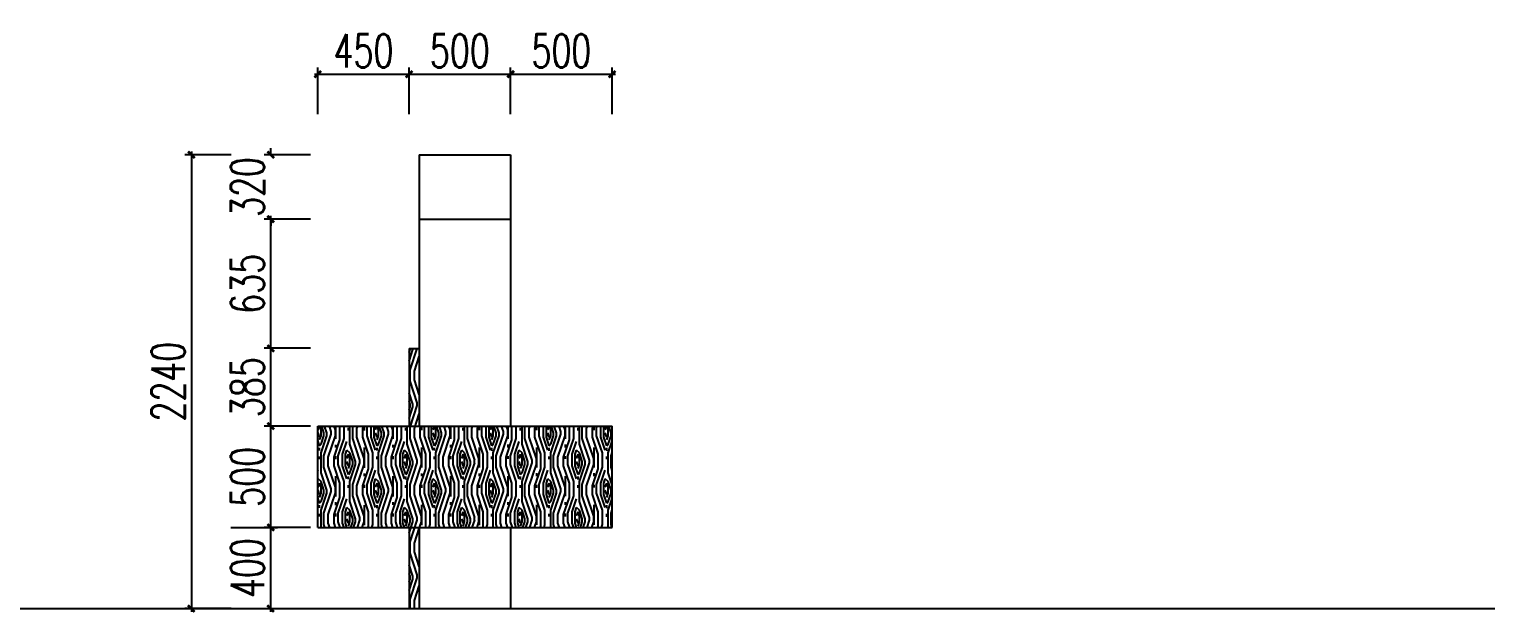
# Model space of a CAD drawing. Header units: millimetres. Extents: x 5625199 to 7433318, y -3316392 to -2552493.
# Drawn here: x 5963778 to 5970955, y -2699749 to -2696871 of the extents above; entities that cross this region are included whole.
import ezdxf

# ---------------------------------------------------------------- set-up
doc = ezdxf.new("R2010")
doc.units = ezdxf.units.MM
doc.header["$PDMODE"] = 35
doc.header["$PDSIZE"] = -10
doc.layers.add('155', color=155, linetype='Continuous')
doc.styles.add('标注-尺寸', font='simplex.shx', dxfattribs={"width": 0.7})
doc.dimstyles.new('MS55', dxfattribs={"dimscale": 0, "dimtxt": 5, "dimasz": 1, "dimexe": 1, "dimexo": 0.8, "dimgap": 1, "dimtad": 1, "dimdec": 0, "dimrnd": 5, "dimdsep": 46, "dimtxsty": '标注-尺寸', "dimblk": 'ARCHTICK', "dimcen": 0, "dimdle": 0.5, "dimclrd": 256, "dimclre": 256, "dimclrt": 50, "dimadec": 0, "dimazin": 0, "dimtfac": 1, "dimtdec": 0, "dimtix": 1, "dimtofl": 0, "dimtmove": 2, "dimatfit": 3, "dimldrblk": 'jt2', "dimfxl": 6, "dimfxlon": 1, "dimtvp": 1, "dimtolj": 1, "dimtzin": 0, "dimarcsym": 0})

# ---------------------------------------------------------------- blocks, each defined once
blk = doc.blocks.new('_ArchTick')
at = {"color": 0, "linetype": 'ByBlock', "const_width": 0.4}
blk.add_lwpolyline([(-0.5, -0.5), (0.5, 0.5)], dxfattribs=at)
blk = doc.blocks.new('*D998')
at = {"layer": '155', "lineweight": -2, "ltscale": 500, "transparency": 16777216}
for p, q in [((5964771.7, -2699328), (5965001.1, -2699328)), ((5964968.3, -2699744.4), (5964968.3, -2699311.7)), ((5964771.7, -2699728), (5965001.1, -2699728))]:
    blk.add_line(p, q, dxfattribs=at)
at = {"layer": 'Defpoints', "color": 0, "transparency": 16777216}
for p in [(5963930.1, -2699328), (5964968.3, -2699328), (5963930.1, -2699728)]:
    blk.add_point(p, dxfattribs=at)
at = {"layer": '155', "linetype": 'ByBlock', "lineweight": -2, "transparency": 16777216, "xscale": 32.76841990261786, "yscale": 32.76841990261786, "zscale": 32.76841990261786}
for p, rotation in [((5964968.3, -2699328), 90), ((5964968.3, -2699728), 270)]:
    blk.add_blockref('_ArchTick', p, dxfattribs=dict(at, rotation=rotation))
at = {"layer": '155', "color": 50, "ltscale": 500, "transparency": 16777216, "insert": (5964853.6, -2699528), "char_height": 163.84, "attachment_point": 5, "rotation": 90, "style": '标注-尺寸'}
blk.add_mtext('\\A1;400', dxfattribs=at)
blk = doc.blocks.new('jt2')
at = {"ltscale": 0.1}
blk.add_line((0, 0), (-1, 0), dxfattribs=at)
at = {"color": 6, "ltscale": 0.1}
blk.add_lwpolyline([(-1.22, 1.26), (-0.72, 1.5), (0.02, 0), (-0.72, -1.5), (-1.22, -1.26), (0, 0), (-1.22, 1.26)], dxfattribs=at)
blk = doc.blocks.new('*D999')
at = {"layer": '155', "lineweight": -2, "ltscale": 500, "transparency": 16777216}
for p, q in [((5965164.9, -2698828), (5964935.6, -2698828)), ((5964968.3, -2699344.4), (5964968.3, -2698811.7)), ((5965164.9, -2699328), (5964935.6, -2699328))]:
    blk.add_line(p, q, dxfattribs=at)
at = {"layer": 'Defpoints', "color": 0, "transparency": 16777216}
for p in [(5964968.3, -2698828), (5965398.3, -2698828), (5965335.7, -2699328)]:
    blk.add_point(p, dxfattribs=at)
at = {"layer": '155', "linetype": 'ByBlock', "lineweight": -2, "transparency": 16777216, "xscale": 32.76841990261786, "yscale": 32.76841990261786, "zscale": 32.76841990261786}
for p, rotation in [((5964968.3, -2698828), 90), ((5964968.3, -2699328), 270)]:
    blk.add_blockref('_ArchTick', p, dxfattribs=dict(at, rotation=rotation))
at = {"layer": '155', "color": 50, "ltscale": 500, "transparency": 16777216, "insert": (5964853.6, -2699078), "char_height": 163.84, "attachment_point": 5, "rotation": 90, "style": '标注-尺寸'}
blk.add_mtext('\\A1;500', dxfattribs=at)
blk = doc.blocks.new('*D1000')
at = {"layer": '155', "lineweight": -2, "ltscale": 500, "transparency": 16777216}
for p, q in [((5965164.9, -2698444.9), (5964935.6, -2698444.9)), ((5964968.3, -2698844.4), (5964968.3, -2698428.5)), ((5965164.9, -2698828), (5964935.6, -2698828))]:
    blk.add_line(p, q, dxfattribs=at)
at = {"layer": 'Defpoints', "color": 0, "transparency": 16777216}
for p in [(5964968.3, -2698444.9), (5965650.3, -2698444.9), (5965398.3, -2698828)]:
    blk.add_point(p, dxfattribs=at)
at = {"layer": '155', "linetype": 'ByBlock', "lineweight": -2, "transparency": 16777216, "xscale": 32.76841990261786, "yscale": 32.76841990261786, "zscale": 32.76841990261786}
for p, rotation in [((5964968.3, -2698444.9), 90), ((5964968.3, -2698828), 270)]:
    blk.add_blockref('_ArchTick', p, dxfattribs=dict(at, rotation=rotation))
at = {"layer": '155', "color": 50, "ltscale": 500, "transparency": 16777216, "insert": (5964853.6, -2698636.5), "char_height": 163.84, "attachment_point": 5, "rotation": 90, "style": '标注-尺寸'}
blk.add_mtext('\\A1;385', dxfattribs=at)
blk = doc.blocks.new('*D1001')
at = {"layer": '155', "lineweight": -2, "ltscale": 500, "transparency": 16777216}
for p, q in [((5965164.9, -2697808.5), (5964935.6, -2697808.5)), ((5964968.3, -2698461.3), (5964968.3, -2697792.2)), ((5965164.9, -2698444.9), (5964935.6, -2698444.9))]:
    blk.add_line(p, q, dxfattribs=at)
at = {"layer": 'Defpoints', "color": 0, "transparency": 16777216}
for p in [(5964968.3, -2697808.5), (5965700.3, -2697808.5), (5965650.3, -2698444.9)]:
    blk.add_point(p, dxfattribs=at)
at = {"layer": '155', "linetype": 'ByBlock', "lineweight": -2, "transparency": 16777216, "xscale": 32.76841990261786, "yscale": 32.76841990261786, "zscale": 32.76841990261786}
for p, rotation in [((5964968.3, -2697808.5), 90), ((5964968.3, -2698444.9), 270)]:
    blk.add_blockref('_ArchTick', p, dxfattribs=dict(at, rotation=rotation))
at = {"layer": '155', "color": 50, "ltscale": 500, "transparency": 16777216, "insert": (5964853.6, -2698126.7), "char_height": 163.84, "attachment_point": 5, "rotation": 90, "style": '标注-尺寸'}
blk.add_mtext('\\A1;635', dxfattribs=at)
blk = doc.blocks.new('*D1002')
at = {"layer": '155', "lineweight": -2, "ltscale": 500, "transparency": 16777216}
for p, q in [((5964968.3, -2697490.3), (5964968.3, -2697457.6)), ((5965164.9, -2697490.3), (5964935.6, -2697490.3)), ((5965164.9, -2697808.5), (5964935.6, -2697808.5)), ((5964968.3, -2697808.5), (5964968.3, -2697841.3))]:
    blk.add_line(p, q, dxfattribs=at)
at = {"layer": 'Defpoints', "color": 0, "transparency": 16777216}
for p in [(5964968.3, -2697490.3), (5965700.3, -2697490.3), (5965700.3, -2697808.5)]:
    blk.add_point(p, dxfattribs=at)
at = {"layer": '155', "linetype": 'ByBlock', "lineweight": -2, "transparency": 16777216, "xscale": 32.76841990261786, "yscale": 32.76841990261786, "zscale": 32.76841990261786}
for p, rotation in [((5964968.3, -2697490.3), 270), ((5964968.3, -2697808.5), 90)]:
    blk.add_blockref('_ArchTick', p, dxfattribs=dict(at, rotation=rotation))
at = {"layer": '155', "color": 50, "ltscale": 500, "transparency": 16777216, "insert": (5964853.6, -2697649.4), "char_height": 163.84, "attachment_point": 5, "rotation": 90, "style": '标注-尺寸'}
blk.add_mtext('\\A1;320', dxfattribs=at)
blk = doc.blocks.new('*D1003')
at = {"layer": '155', "lineweight": -2, "ltscale": 500, "transparency": 16777216}
for p, q in [((5964577.4, -2697474), (5964577.4, -2699744.4)), ((5964774.1, -2697490.3), (5964544.7, -2697490.3)), ((5964774.1, -2699728), (5964544.7, -2699728))]:
    blk.add_line(p, q, dxfattribs=at)
at = {"layer": 'Defpoints', "color": 0, "transparency": 16777216}
for p in [(5965700.3, -2697490.3), (5964577.4, -2699728), (5965335.7, -2699728)]:
    blk.add_point(p, dxfattribs=at)
at = {"layer": '155', "linetype": 'ByBlock', "lineweight": -2, "transparency": 16777216, "xscale": 32.76841990261786, "yscale": 32.76841990261786, "zscale": 32.76841990261786}
for p, rotation in [((5964577.4, -2697490.3), 90), ((5964577.4, -2699728), 270)]:
    blk.add_blockref('_ArchTick', p, dxfattribs=dict(at, rotation=rotation))
at = {"layer": '155', "color": 50, "ltscale": 500, "transparency": 16777216, "insert": (5964462.8, -2698609.2), "char_height": 163.84, "attachment_point": 5, "rotation": 90, "style": '标注-尺寸'}
blk.add_mtext('\\A1;2240', dxfattribs=at)
blk = doc.blocks.new('*D1004')
at = {"layer": '155', "lineweight": -2, "ltscale": 500, "transparency": 16777216}
for p, q in [((5965183.9, -2697093.5), (5965666.7, -2697093.5)), ((5965200.3, -2697290.1), (5965200.3, -2697060.7)), ((5965650.3, -2697290.1), (5965650.3, -2697060.7))]:
    blk.add_line(p, q, dxfattribs=at)
at = {"layer": 'Defpoints', "color": 0, "transparency": 16777216}
for p in [(5965650.3, -2697093.5), (5965650.3, -2698444.9), (5965200.3, -2698828)]:
    blk.add_point(p, dxfattribs=at)
at = {"layer": '155', "linetype": 'ByBlock', "lineweight": -2, "transparency": 16777216, "xscale": 32.76841990261786, "yscale": 32.76841990261786, "zscale": 32.76841990261786, "rotation": 180}
blk.add_blockref('_ArchTick', (5965200.3, -2697093.5), dxfattribs=at)
at = {"layer": '155', "linetype": 'ByBlock', "lineweight": -2, "transparency": 16777216, "xscale": 32.76841990261786, "yscale": 32.76841990261786, "zscale": 32.76841990261786}
blk.add_blockref('_ArchTick', (5965650.3, -2697093.5), dxfattribs=at)
at = {"layer": '155', "color": 50, "ltscale": 500, "transparency": 16777216, "insert": (5965425.3, -2696978.8), "char_height": 163.84, "attachment_point": 5, "style": '标注-尺寸'}
blk.add_mtext('\\A1;450', dxfattribs=at)
blk = doc.blocks.new('*D1005')
at = {"layer": '155', "lineweight": -2, "ltscale": 500, "transparency": 16777216}
for p, q in [((5965633.9, -2697093.5), (5966166.7, -2697093.5)), ((5965650.3, -2697290.1), (5965650.3, -2697060.7)), ((5966150.3, -2697290.1), (5966150.3, -2697060.7))]:
    blk.add_line(p, q, dxfattribs=at)
at = {"layer": 'Defpoints', "color": 0, "transparency": 16777216}
for p in [(5966150.3, -2697093.5), (5966150.3, -2697490.3), (5965650.3, -2698444.9)]:
    blk.add_point(p, dxfattribs=at)
at = {"layer": '155', "linetype": 'ByBlock', "lineweight": -2, "transparency": 16777216, "xscale": 32.76841990261786, "yscale": 32.76841990261786, "zscale": 32.76841990261786, "rotation": 180}
blk.add_blockref('_ArchTick', (5965650.3, -2697093.5), dxfattribs=at)
at = {"layer": '155', "linetype": 'ByBlock', "lineweight": -2, "transparency": 16777216, "xscale": 32.76841990261786, "yscale": 32.76841990261786, "zscale": 32.76841990261786}
blk.add_blockref('_ArchTick', (5966150.3, -2697093.5), dxfattribs=at)
at = {"layer": '155', "color": 50, "ltscale": 500, "transparency": 16777216, "insert": (5965900.3, -2696978.8), "char_height": 163.84, "attachment_point": 5, "style": '标注-尺寸'}
blk.add_mtext('\\A1;500', dxfattribs=at)
blk = doc.blocks.new('*D1006')
at = {"layer": '155', "lineweight": -2, "ltscale": 500, "transparency": 16777216}
for p, q in [((5966133.9, -2697093.5), (5966666.7, -2697093.5)), ((5966150.3, -2697290.1), (5966150.3, -2697060.7)), ((5966650.3, -2697290.1), (5966650.3, -2697060.7))]:
    blk.add_line(p, q, dxfattribs=at)
at = {"layer": 'Defpoints', "color": 0, "transparency": 16777216}
for p in [(5966650.3, -2697093.5), (5966150.3, -2697490.3), (5966650.3, -2698828)]:
    blk.add_point(p, dxfattribs=at)
at = {"layer": '155', "linetype": 'ByBlock', "lineweight": -2, "transparency": 16777216, "xscale": 32.76841990261786, "yscale": 32.76841990261786, "zscale": 32.76841990261786, "rotation": 180}
blk.add_blockref('_ArchTick', (5966150.3, -2697093.5), dxfattribs=at)
at = {"layer": '155', "linetype": 'ByBlock', "lineweight": -2, "transparency": 16777216, "xscale": 32.76841990261786, "yscale": 32.76841990261786, "zscale": 32.76841990261786}
blk.add_blockref('_ArchTick', (5966650.3, -2697093.5), dxfattribs=at)
at = {"layer": '155', "color": 50, "ltscale": 500, "transparency": 16777216, "insert": (5966400.3, -2696978.8), "char_height": 163.84, "attachment_point": 5, "style": '标注-尺寸'}
blk.add_mtext('\\A1;500', dxfattribs=at)

msp = doc.modelspace()

# ---------------------------------------------------------------- hatches: boundary and pattern name
at = {"layer": '155', "ltscale": 500}
h = msp.add_hatch(dxfattribs=at)
h.set_pattern_fill('木纹03', color=250, scale=100, angle=45)
h.set_pattern_definition([(45, (273424.04, -417374.4), (4e-14, 282.8427125), [10, -190]), (135, (273431.1, -417268.33), (-282.8427125, 4e-14), [20, -180]), (90, (273416.97, -417310.76), (-141.42, 141.42), [14.14, -42.42, 14.14, -28.28, 99, -85]), (90, (273424.04, -417388.54), (-141.4213562, 141.4213562), [14.142, -28.284, 14.142, -226.2]), (90, (273459.4, -417324.9), (-141.4213562, 141.4213562), [14.142, -268.7007124]), (90, (273480.6, -417317.83), (-141.4213562, 141.4213562), [14.142, -268.7007124]), (90, (273445.25, -417324.9), (-141.4213562, 141.4213562), [14.142, -268.7007124]), (90, (273431.11, -417324.9), (-141.4213562, 141.4213562), [28.284, -254.5587124]), (90, (273360.4, -417183.48), (-141.4213562, 141.4213562), [28.284, -254.5587124]), (90, (273409.9, -417331.97), (-141.4213562, 141.4213562), [56.568, -226.2747124]), (90, (273395.75, -417331.97), (-141.4213562, 141.4213562), [56.568, -226.2747124]), (90, (273445.25, -417197.62), (-141.4213562, 141.4213562), [56.568, -226.2747124]), (90, (273374.54, -417324.9), (-141.4213562, 141.4213562), [42.4264, -240.4163124]), (90, (273325.04, -417331.97), (-141.4213562, 141.4213562), [42.4264, -240.4163124]), (90, (273353.33, -417331.97), (-141.4213562, 141.4213562), [42.4264, -240.4163124]), (90, (273402.82, -417197.62), (-141.4213562, 141.4213562), [70.71068, -212.1320324]), (90, (273381.61, -417204.7), (-141.4213562, 141.4213562), [70.71068, -212.1320324]), (90, (273431.11, -417225.91), (-141.4213562, 141.4213562), [98.994949, -183.847763]), (71.5650512, (273424.04, -417346.12), (141.4213562, 141.4213563), [22.360678, -424.852916]), (71.5650512, (273409.9, -417275.405), (141.4213562, 141.4213563), [22.360678, -424.852916]), (71.5650512, (273416.97, -417296.62), (141.4213562, 141.4213563), [22.360678, -424.852916]), (71.5650512, (273431.11, -417367.33), (141.4213562, 141.4213563), [44.72136, -402.4922354]), (71.5650512, (273395.75, -417275.405), (141.4213562, 141.4213563), [67.082039, -380.131556]), (71.5650512, (273374.54, -417282.48), (141.4213562, 141.4213563), [89.442719, -357.7708764]), (71.5650512, (273353.33, -417289.55), (141.4213562, 141.4213563), [89.442719, -357.7708764]), (71.5650512, (273289.69, -417268.33), (141.4213562, 141.4213563), [89.442719, -357.7708764]), (71.5650512, (273303.83, -417282.48), (141.4213562, 141.4213563), [111.8034, -335.4101954]), (71.5650512, (273325.04, -417289.55), (141.4213562, 141.4213563), [111.8034, -335.4101954]), (108.4349488, (273431.11, -417296.62), (-141.4213562, 141.4213562), [22.360678, -424.852916]), (108.4349488, (273424.04, -417331.97), (-141.4213562, 141.4213562), [22.360678, -424.852916]), (108.4349488, (273424.04, -417374.4), (-141.4213562, 141.4213562), [44.72136, -402.4922354]), (108.4349488, (273445.25, -417310.76), (-141.4213562, 141.4213562), [44.72136, -402.4922354]), (108.4349488, (273416.97, -417395.61), (-141.4213562, 141.4213562), [67.082039, -380.131556]), (108.4349488, (273402.825, -417409.755), (-141.4213562, 141.4213562), [89.442719, -357.7708764]), (108.4349488, (273523.03, -417275.405), (-141.4213562, 141.4213562), [89.442719, -357.7708764]), (108.4349488, (273459.39, -417310.76), (-141.4213562, 141.4213562), [89.442719, -357.7708764]), (108.4349488, (273501.82, -417296.62), (-141.4213562, 141.4213562), [111.8034, -335.4101954]), (108.4349488, (273480.61, -417303.69), (-141.4213562, 141.4213562), [111.8034, -335.4101954])])
h.paths.add_polyline_path([(5966650.32, -2699328.04), (5966650.32, -2698828.04), (5966150.32, -2698828.04), (5965700.32, -2698828.04), (5965650.32, -2698828.04), (5965200.32, -2698828.04), (5965200.32, -2699328.04), (5965650.32, -2699328.04), (5965700.32, -2699328.04), (5966150.32, -2699328.04)])
h.paths.add_polyline_path([(5965700.32, -2698444.93), (5965650.32, -2698444.93), (5965650.32, -2698828.04), (5965700.32, -2698828.04)])
h.paths.add_polyline_path([(5965700.32, -2699328.04), (5965650.32, -2699328.04), (5965650.32, -2699728.04), (5965700.32, -2699728.04)])

# ---------------------------------------------------------------- linework, layer by layer
for p, q in [((5965700.32, -2697490.34), (5965700.32, -2698828.04)), ((5965700.32, -2697490.34), (5966150.32, -2697490.34)), ((5966150.32, -2697490.34), (5966150.32, -2698828.04)), ((5965700.32, -2697808.54), (5966150.32, -2697808.54)), ((5965650.32, -2698444.93), (5965650.32, -2698828.04)), ((5965650.32, -2698444.93), (5965700.32, -2698444.93)), ((5965200.32, -2699328.04), (5965200.32, -2698828.04)), ((5965200.32, -2698828.04), (5966650.32, -2698828.04)), ((5966650.32, -2699328.04), (5966650.32, -2698828.04)), ((5965200.32, -2699328.04), (5966650.32, -2699328.04)), ((5965650.32, -2699328.04), (5965650.32, -2699728.04)), ((5965700.32, -2699328.04), (5965700.32, -2699728.04)), ((5966150.32, -2699328.04), (5966150.32, -2699728.04))]:
    msp.add_line(p, q, dxfattribs=at)
at = {"layer": '155', "color": 7, "ltscale": 500}
msp.add_line((5944480.16, -2699728.04), (6007121.47, -2699728.04), dxfattribs=at)

# ---------------------------------------------------------------- dimensions: what is measured, and where the dimension line sits
at = {"layer": '155', "ltscale": 500}
for base, p1, p2, picture, middle in [((5965650.32, -2697093.47), (5965200.32, -2698828.04), (5965650.32, -2698444.93), '*D1004', (5965425.32, -2696978.78)), ((5966150.32, -2697093.47), (5965650.32, -2698444.93), (5966150.32, -2697490.34), '*D1005', (5965900.32, -2696978.78)), ((5966650.32, -2697093.47), (5966150.32, -2697490.34), (5966650.32, -2698828.04), '*D1006', (5966400.32, -2696978.78))]:
    dim = msp.add_linear_dim(base=base, p1=p1, p2=p2, dimstyle='MS55', override={"dimscale": 32.76842}, dxfattribs=at)
    dim.commit()
    dim.dimension.update_dxf_attribs({"geometry": picture, "text_midpoint": middle})
for base, p1, p2, picture, middle in [((5964577.44, -2699728.04), (5965700.32, -2697490.34), (5965335.74, -2699728.04), '*D1003', (5964462.75, -2698609.19)), ((5964968.32, -2697490.34), (5965700.32, -2697808.54), (5965700.32, -2697490.34), '*D1002', (5964853.63, -2697649.44)), ((5964968.32, -2697808.54), (5965650.32, -2698444.93), (5965700.32, -2697808.54), '*D1001', (5964853.63, -2698126.74)), ((5964968.32, -2698444.93), (5965398.28, -2698828.04), (5965650.32, -2698444.93), '*D1000', (5964853.63, -2698636.49)), ((5964968.32, -2698828.04), (5965335.74, -2699328.04), (5965398.28, -2698828.04), '*D999', (5964853.63, -2699078.04)), ((5964968.32, -2699328.04), (5963930.1, -2699728.04), (5963930.1, -2699328.04), '*D998', (5964853.63, -2699528.04))]:
    dim = msp.add_linear_dim(base=base, p1=p1, p2=p2, angle=90, dimstyle='MS55', override={"dimscale": 32.76842}, dxfattribs=at)
    dim.commit()
    dim.dimension.update_dxf_attribs({"geometry": picture, "text_midpoint": middle})

doc.saveas('drawing.dxf')
